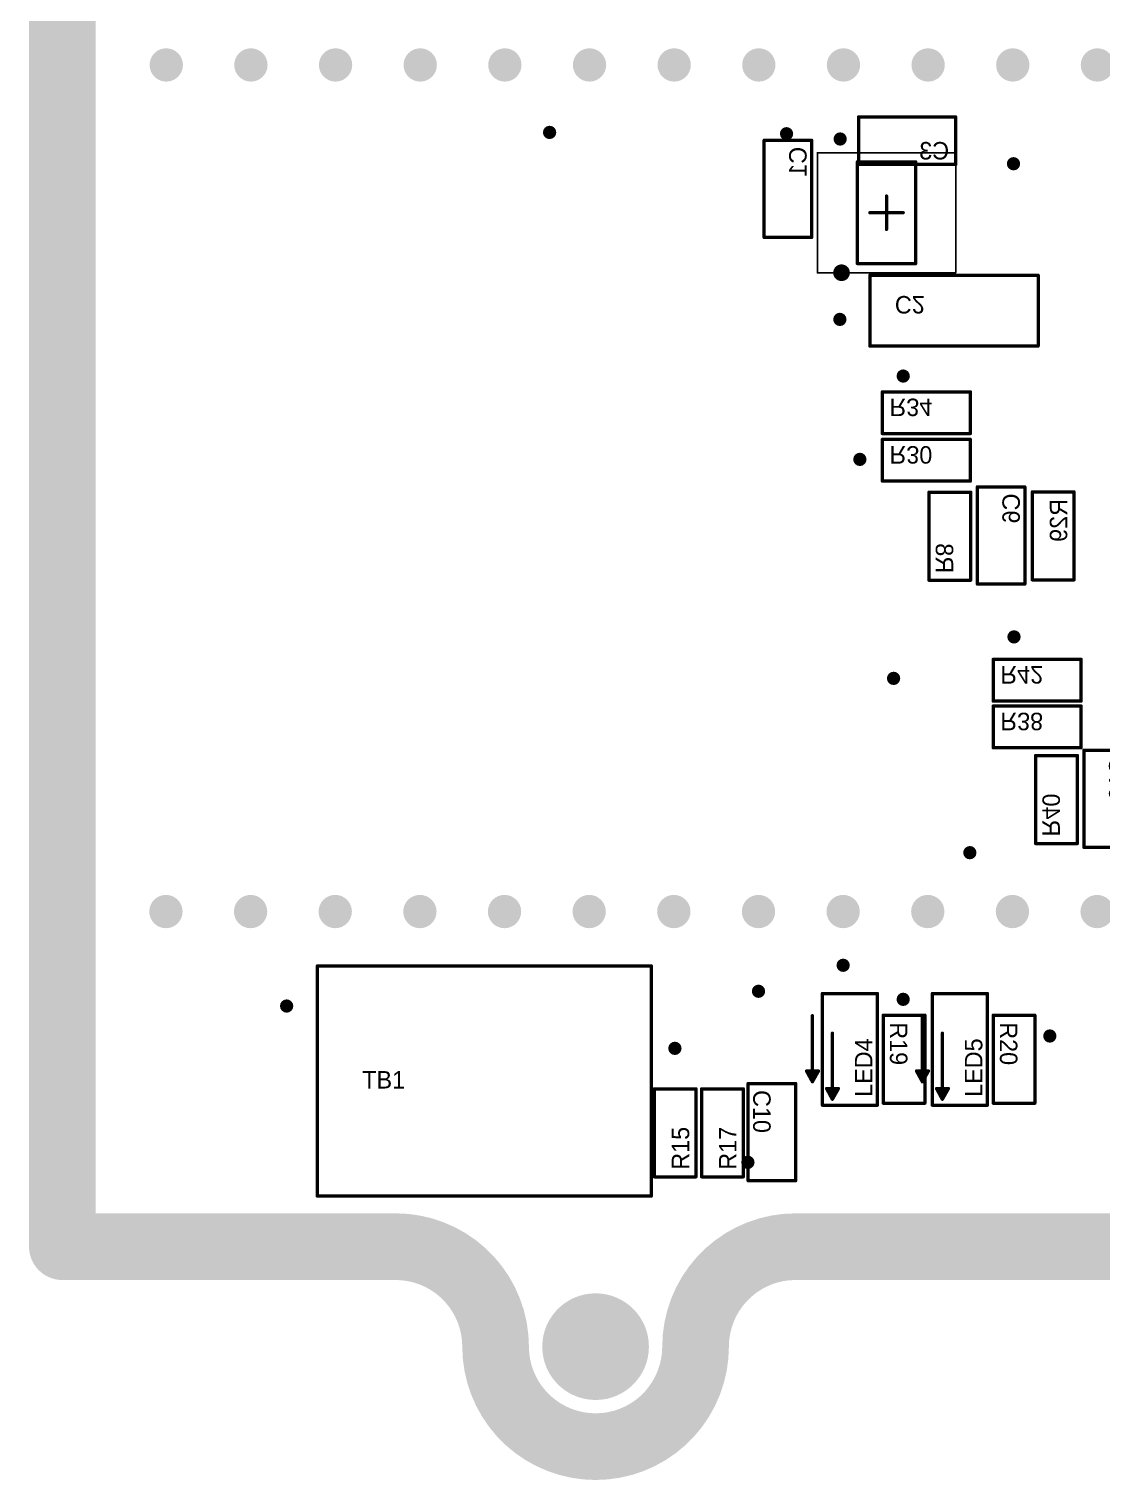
# Model space of a CAD drawing. Header units: millimetres. Extents: x -1 to 116, y -34 to 34.
# Drawn here: x -0.5 to 31.69, y -34.5 to 9.03 of the extents above; entities that cross this region are included whole.
import ezdxf

# ---------------------------------------------------------------- set-up
doc = ezdxf.new("R2010")
doc.units = ezdxf.units.MM
for name, color, linetype in [('KeepOutLayer', 6, 'Continuous'), ('Mechanical13', 56, 'Continuous'), ('Mechanical15', 56, 'Continuous'), ('PadHoleLayer', 156, 'Continuous'), ('ViaHoleLayer', 16, 'Continuous')]:
    doc.layers.add(name, color=color, linetype=linetype)

# ---------------------------------------------------------------- blocks, each defined once
blk = doc.blocks.new('ESP32_DEVKITC_18')
at = {"layer": 'PadHoleLayer'}
h = blk.add_hatch(color=156, dxfattribs=at)
edge = h.paths.add_edge_path()
edge.add_arc((-12.7, 22.875), 0.5, 0, 360)
h = blk.add_hatch(color=156, dxfattribs=at)
edge = h.paths.add_edge_path()
edge.add_arc((12.7, 22.865), 0.5, 0, 360)
h = blk.add_hatch(color=156, dxfattribs=at)
edge = h.paths.add_edge_path()
edge.add_arc((-12.7, 20.335), 0.5, 0, 360)
h = blk.add_hatch(color=156, dxfattribs=at)
edge = h.paths.add_edge_path()
edge.add_arc((12.7, 20.325), 0.5, 0, 360)
h = blk.add_hatch(color=156, dxfattribs=at)
edge = h.paths.add_edge_path()
edge.add_arc((-12.7, 17.795), 0.5, 0, 360)
h = blk.add_hatch(color=156, dxfattribs=at)
edge = h.paths.add_edge_path()
edge.add_arc((12.7, 17.785), 0.5, 0, 360)
h = blk.add_hatch(color=156, dxfattribs=at)
edge = h.paths.add_edge_path()
edge.add_arc((-12.7, 15.255), 0.5, 0, 360)
h = blk.add_hatch(color=156, dxfattribs=at)
edge = h.paths.add_edge_path()
edge.add_arc((12.7, 15.245), 0.5, 0, 360)
h = blk.add_hatch(color=156, dxfattribs=at)
edge = h.paths.add_edge_path()
edge.add_arc((-12.7, 12.715), 0.5, 0, 360)
h = blk.add_hatch(color=156, dxfattribs=at)
edge = h.paths.add_edge_path()
edge.add_arc((12.7, 12.705), 0.5, 0, 360)
h = blk.add_hatch(color=156, dxfattribs=at)
edge = h.paths.add_edge_path()
edge.add_arc((-12.7, 10.175), 0.5, 0, 360)
h = blk.add_hatch(color=156, dxfattribs=at)
edge = h.paths.add_edge_path()
edge.add_arc((12.7, 10.165), 0.5, 0, 360)
h = blk.add_hatch(color=156, dxfattribs=at)
edge = h.paths.add_edge_path()
edge.add_arc((-12.7, 7.635), 0.5, 0, 360)
h = blk.add_hatch(color=156, dxfattribs=at)
edge = h.paths.add_edge_path()
edge.add_arc((12.7, 7.625), 0.5, 0, 360)
h = blk.add_hatch(color=156, dxfattribs=at)
edge = h.paths.add_edge_path()
edge.add_arc((-12.7, 5.095), 0.5, 0, 360)
h = blk.add_hatch(color=156, dxfattribs=at)
edge = h.paths.add_edge_path()
edge.add_arc((12.7, 5.085), 0.5, 0, 360)
h = blk.add_hatch(color=156, dxfattribs=at)
edge = h.paths.add_edge_path()
edge.add_arc((-12.7, 2.555), 0.5, 0, 360)
h = blk.add_hatch(color=156, dxfattribs=at)
edge = h.paths.add_edge_path()
edge.add_arc((12.7, 2.545), 0.5, 0, 360)
h = blk.add_hatch(color=156, dxfattribs=at)
edge = h.paths.add_edge_path()
edge.add_arc((-12.7, 0.015), 0.5, 0, 360)
h = blk.add_hatch(color=156, dxfattribs=at)
edge = h.paths.add_edge_path()
edge.add_arc((12.7, 0.005), 0.5, 0, 360)
h = blk.add_hatch(color=156, dxfattribs=at)
edge = h.paths.add_edge_path()
edge.add_arc((-12.7, -2.525), 0.5, 0, 360)
h = blk.add_hatch(color=156, dxfattribs=at)
edge = h.paths.add_edge_path()
edge.add_arc((12.7, -2.535), 0.5, 0, 360)
h = blk.add_hatch(color=156, dxfattribs=at)
edge = h.paths.add_edge_path()
edge.add_arc((-12.7, -5.065), 0.5, 0, 360)
h = blk.add_hatch(color=156, dxfattribs=at)
edge = h.paths.add_edge_path()
edge.add_arc((12.7, -5.075), 0.5, 0, 360)
h = blk.add_hatch(color=156, dxfattribs=at)
edge = h.paths.add_edge_path()
edge.add_arc((-12.7, -7.605), 0.5, 0, 360)
h = blk.add_hatch(color=156, dxfattribs=at)
edge = h.paths.add_edge_path()
edge.add_arc((12.7, -7.615), 0.5, 0, 360)
h = blk.add_hatch(color=156, dxfattribs=at)
edge = h.paths.add_edge_path()
edge.add_arc((-12.7, -10.145), 0.5, 0, 360)
h = blk.add_hatch(color=156, dxfattribs=at)
edge = h.paths.add_edge_path()
edge.add_arc((12.7, -10.155), 0.5, 0, 360)
h = blk.add_hatch(color=156, dxfattribs=at)
edge = h.paths.add_edge_path()
edge.add_arc((-12.7, -12.685), 0.5, 0, 360)
h = blk.add_hatch(color=156, dxfattribs=at)
edge = h.paths.add_edge_path()
edge.add_arc((12.7, -12.695), 0.5, 0, 360)
h = blk.add_hatch(color=156, dxfattribs=at)
edge = h.paths.add_edge_path()
edge.add_arc((-12.7, -15.225), 0.5, 0, 360)
h = blk.add_hatch(color=156, dxfattribs=at)
edge = h.paths.add_edge_path()
edge.add_arc((12.7, -15.235), 0.5, 0, 360)
h = blk.add_hatch(color=156, dxfattribs=at)
edge = h.paths.add_edge_path()
edge.add_arc((-12.7, -17.765), 0.5, 0, 360)
h = blk.add_hatch(color=156, dxfattribs=at)
edge = h.paths.add_edge_path()
edge.add_arc((12.7, -17.775), 0.5, 0, 360)
h = blk.add_hatch(color=156, dxfattribs=at)
edge = h.paths.add_edge_path()
edge.add_arc((-12.7, -20.305), 0.5, 0, 360)
h = blk.add_hatch(color=156, dxfattribs=at)
edge = h.paths.add_edge_path()
edge.add_arc((12.7, -20.315), 0.5, 0, 360)
h = blk.add_hatch(color=156, dxfattribs=at)
edge = h.paths.add_edge_path()
edge.add_arc((-12.7, -22.845), 0.5, 0, 360)
h = blk.add_hatch(color=156, dxfattribs=at)
edge = h.paths.add_edge_path()
edge.add_arc((12.7, -22.855), 0.5, 0, 360)
blk = doc.blocks.new('SOT23_5_B_19')
at = {"layer": 'Mechanical13', "const_width": 0.1}
for points in [[(-0.875, -1.525), (-0.875, 1.525)], [(-0.875, 1.525), (0.875, 1.525)], [(0.875, -1.525), (0.875, 1.525)], [(-0.875, -1.525), (0.875, -1.525)]]:
    blk.add_lwpolyline(points, dxfattribs=at)
at = {"layer": 'Mechanical13'}
for points, const_width in [([(-0.9, 1.525, 1), (-0.85, 1.525, 1)], 0.05), ([(-0.9, 1.525, 1), (-0.85, 1.525, 1)], 0.05), ([(0.85, 1.525, 1), (0.9, 1.525, 1)], 0.05), ([(0.85, 1.525, 1), (0.9, 1.525, 1)], 0.05), ([(-1.225, -1.8, 1), (-1.475, -1.8, 1)], 0.25), ([(-1.538, -1.8, 1), (-1.413, -1.8, 1)], 0.125), ([(-1.287, -1.8, 1), (-1.162, -1.8, 1)], 0.125), ([(-0.9, -1.525, 1), (-0.85, -1.525, 1)], 0.05), ([(-0.9, -1.525, 1), (-0.85, -1.525, 1)], 0.05), ([(0.85, -1.525, 1), (0.9, -1.525, 1)], 0.05), ([(0.85, -1.525, 1), (0.9, -1.525, 1)], 0.05)]:
    blk.add_lwpolyline(points, format="xyb", close=True, dxfattribs=dict(at, const_width=const_width))
at = {"layer": 'Mechanical15'}
for points, const_width in [([(-2.075, -1.8), (-2.075, 1.8)], 0.05), ([(-2.075, 1.8), (2.075, 1.8)], 0.05), ([(2.075, -1.8), (2.075, 1.8)], 0.05), ([(0, -0.5), (0, 0.5)], 0.1), ([(-0.5, 0), (0.5, 0)], 0.1), ([(-2.075, -1.8), (2.075, -1.8)], 0.05)]:
    blk.add_lwpolyline(points, dxfattribs=dict(at, const_width=const_width))
for points, const_width in [([(-2.087, 1.8, 1), (-2.063, 1.8, 1)], 0.025), ([(-2.087, 1.8, 1), (-2.063, 1.8, 1)], 0.025), ([(2.063, 1.8, 1), (2.087, 1.8, 1)], 0.025), ([(2.063, 1.8, 1), (2.087, 1.8, 1)], 0.025), ([(-0.025, 0.5, 1), (0.025, 0.5, 1)], 0.05), ([(-0.525, 0, 1), (-0.475, 0, 1)], 0.05), ([(0.475, 0, 1), (0.525, 0, 1)], 0.05), ([(-0.025, -0.5, 1), (0.025, -0.5, 1)], 0.05), ([(-2.087, -1.8, 1), (-2.063, -1.8, 1)], 0.025), ([(-2.087, -1.8, 1), (-2.063, -1.8, 1)], 0.025), ([(2.063, -1.8, 1), (2.087, -1.8, 1)], 0.025), ([(2.063, -1.8, 1), (2.087, -1.8, 1)], 0.025)]:
    blk.add_lwpolyline(points, format="xyb", close=True, dxfattribs=dict(at, const_width=const_width))
blk = doc.blocks.new('___B__________23')
at = {"layer": 'Mechanical13', "const_width": 0.1}
for points in [[(-1.025, 1.2), (9, 1.2)], [(-1.025, 1.2), (-1.025, -5.7)], [(9, -5.7), (9, 1.2)], [(-1.025, -5.7), (9, -5.7)]]:
    blk.add_lwpolyline(points, dxfattribs=at)
at = {"layer": 'Mechanical13', "const_width": 0.05}
for points in [[(-1.05, 1.2, 1), (-1, 1.2, 1)], [(-1.05, 1.2, 1), (-1, 1.2, 1)], [(8.975, 1.2, 1), (9.025, 1.2, 1)], [(8.975, 1.2, 1), (9.025, 1.2, 1)], [(-1.05, -5.7, 1), (-1, -5.7, 1)], [(-1.05, -5.7, 1), (-1, -5.7, 1)], [(8.975, -5.7, 1), (9.025, -5.7, 1)], [(8.975, -5.7, 1), (9.025, -5.7, 1)]]:
    blk.add_lwpolyline(points, format="xyb", close=True, dxfattribs=at)
at = {"layer": 'Mechanical13'}
blk.add_text('TB1', height=0.524, rotation=360, dxfattribs=at).set_placement((0.325, -2.475))
blk = doc.blocks.new('0603_B_25')
at = {"layer": 'Mechanical13', "const_width": 0.1}
for points in [[(-1.425, -0.625), (-1.425, 0.625)], [(-1.425, 0.625), (1.215, 0.625)], [(1.215, -0.625), (1.215, 0.625)], [(-1.425, -0.625), (1.215, -0.625)]]:
    blk.add_lwpolyline(points, dxfattribs=at)
at = {"layer": 'Mechanical13', "const_width": 0.05}
for points in [[(-1.45, 0.625, 1), (-1.4, 0.625, 1)], [(-1.45, 0.625, 1), (-1.4, 0.625, 1)], [(1.19, 0.625, 1), (1.24, 0.625, 1)], [(1.19, 0.625, 1), (1.24, 0.625, 1)], [(-1.45, -0.625, 1), (-1.4, -0.625, 1)], [(-1.45, -0.625, 1), (-1.4, -0.625, 1)], [(1.19, -0.625, 1), (1.24, -0.625, 1)], [(1.19, -0.625, 1), (1.24, -0.625, 1)]]:
    blk.add_lwpolyline(points, format="xyb", close=True, dxfattribs=at)
at = {"layer": 'Mechanical13', "text_generation_flag": 2}
blk.add_text('R42', height=0.524, rotation=180, dxfattribs=at).set_placement((-1.212, 0.423))
blk = doc.blocks.new('0603_B_26')
at = {"layer": 'Mechanical13', "const_width": 0.1}
for points in [[(-1.425, 0.625), (-1.425, -0.625)], [(-1.425, 0.625), (1.215, 0.625)], [(1.215, 0.625), (1.215, -0.625)], [(-1.425, -0.625), (1.215, -0.625)]]:
    blk.add_lwpolyline(points, dxfattribs=at)
at = {"layer": 'Mechanical13', "const_width": 0.05}
for points in [[(-1.45, 0.625, 1), (-1.4, 0.625, 1)], [(-1.45, 0.625, 1), (-1.4, 0.625, 1)], [(1.19, 0.625, 1), (1.24, 0.625, 1)], [(1.19, 0.625, 1), (1.24, 0.625, 1)], [(-1.45, -0.625, 1), (-1.4, -0.625, 1)], [(-1.45, -0.625, 1), (-1.4, -0.625, 1)], [(1.19, -0.625, 1), (1.24, -0.625, 1)], [(1.19, -0.625, 1), (1.24, -0.625, 1)]]:
    blk.add_lwpolyline(points, format="xyb", close=True, dxfattribs=at)
at = {"layer": 'Mechanical13', "text_generation_flag": 2}
blk.add_text('R40', height=0.524, rotation=180, dxfattribs=at).set_placement((-1.212, 0.423))
blk = doc.blocks.new('0603_B_28')
at = {"layer": 'Mechanical13', "const_width": 0.1}
for points in [[(-1.425, -0.625), (-1.425, 0.625)], [(-1.425, 0.625), (1.215, 0.625)], [(1.215, -0.625), (1.215, 0.625)], [(-1.425, -0.625), (1.215, -0.625)]]:
    blk.add_lwpolyline(points, dxfattribs=at)
at = {"layer": 'Mechanical13', "const_width": 0.05}
for points in [[(-1.45, 0.625, 1), (-1.4, 0.625, 1)], [(-1.45, 0.625, 1), (-1.4, 0.625, 1)], [(1.19, 0.625, 1), (1.24, 0.625, 1)], [(1.19, 0.625, 1), (1.24, 0.625, 1)], [(-1.45, -0.625, 1), (-1.4, -0.625, 1)], [(-1.45, -0.625, 1), (-1.4, -0.625, 1)], [(1.19, -0.625, 1), (1.24, -0.625, 1)], [(1.19, -0.625, 1), (1.24, -0.625, 1)]]:
    blk.add_lwpolyline(points, format="xyb", close=True, dxfattribs=at)
at = {"layer": 'Mechanical13', "text_generation_flag": 2}
blk.add_text('R38', height=0.524, rotation=180, dxfattribs=at).set_placement((-1.212, 0.423))
blk = doc.blocks.new('0603_B_32')
at = {"layer": 'Mechanical13', "const_width": 0.1}
for points in [[(-1.425, -0.625), (-1.425, 0.625)], [(-1.425, 0.625), (1.215, 0.625)], [(1.215, -0.625), (1.215, 0.625)], [(-1.425, -0.625), (1.215, -0.625)]]:
    blk.add_lwpolyline(points, dxfattribs=at)
at = {"layer": 'Mechanical13', "const_width": 0.05}
for points in [[(-1.45, 0.625, 1), (-1.4, 0.625, 1)], [(-1.45, 0.625, 1), (-1.4, 0.625, 1)], [(1.19, 0.625, 1), (1.24, 0.625, 1)], [(1.19, 0.625, 1), (1.24, 0.625, 1)], [(-1.45, -0.625, 1), (-1.4, -0.625, 1)], [(-1.45, -0.625, 1), (-1.4, -0.625, 1)], [(1.19, -0.625, 1), (1.24, -0.625, 1)], [(1.19, -0.625, 1), (1.24, -0.625, 1)]]:
    blk.add_lwpolyline(points, format="xyb", close=True, dxfattribs=at)
at = {"layer": 'Mechanical13', "text_generation_flag": 2}
blk.add_text('R34', height=0.524, rotation=180, dxfattribs=at).set_placement((-1.212, 0.423))
blk = doc.blocks.new('0603_B_36')
at = {"layer": 'Mechanical13', "const_width": 0.1}
for points in [[(-1.425, -0.625), (-1.425, 0.625)], [(-1.425, 0.625), (1.215, 0.625)], [(1.215, -0.625), (1.215, 0.625)], [(-1.425, -0.625), (1.215, -0.625)]]:
    blk.add_lwpolyline(points, dxfattribs=at)
at = {"layer": 'Mechanical13', "const_width": 0.05}
for points in [[(-1.45, 0.625, 1), (-1.4, 0.625, 1)], [(-1.45, 0.625, 1), (-1.4, 0.625, 1)], [(1.19, 0.625, 1), (1.24, 0.625, 1)], [(1.19, 0.625, 1), (1.24, 0.625, 1)], [(-1.45, -0.625, 1), (-1.4, -0.625, 1)], [(-1.45, -0.625, 1), (-1.4, -0.625, 1)], [(1.19, -0.625, 1), (1.24, -0.625, 1)], [(1.19, -0.625, 1), (1.24, -0.625, 1)]]:
    blk.add_lwpolyline(points, format="xyb", close=True, dxfattribs=at)
at = {"layer": 'Mechanical13', "text_generation_flag": 2}
blk.add_text('R30', height=0.524, rotation=180, dxfattribs=at).set_placement((-1.212, 0.423))
blk = doc.blocks.new('0603_B_37')
at = {"layer": 'Mechanical13', "const_width": 0.1}
for points in [[(-1.425, -0.625), (-1.425, 0.625)], [(1.215, 0.625), (-1.425, 0.625)], [(1.215, -0.625), (1.215, 0.625)], [(1.215, -0.625), (-1.425, -0.625)]]:
    blk.add_lwpolyline(points, dxfattribs=at)
at = {"layer": 'Mechanical13', "const_width": 0.05}
for points in [[(-1.45, 0.625, 1), (-1.4, 0.625, 1)], [(-1.45, 0.625, 1), (-1.4, 0.625, 1)], [(1.19, 0.625, 1), (1.24, 0.625, 1)], [(1.19, 0.625, 1), (1.24, 0.625, 1)], [(-1.45, -0.625, 1), (-1.4, -0.625, 1)], [(-1.45, -0.625, 1), (-1.4, -0.625, 1)], [(1.19, -0.625, 1), (1.24, -0.625, 1)], [(1.19, -0.625, 1), (1.24, -0.625, 1)]]:
    blk.add_lwpolyline(points, format="xyb", close=True, dxfattribs=at)
at = {"layer": 'Mechanical13', "text_generation_flag": 2}
blk.add_text('R29', height=0.524, rotation=-180, dxfattribs=at).set_placement((-1.212, 0.423))
blk = doc.blocks.new('0603_45')
at = {"layer": 'Mechanical13', "const_width": 0.1}
for points in [[(1.215, 0.625), (-1.425, 0.625)], [(-1.425, -0.625), (-1.425, 0.625)], [(1.215, -0.625), (1.215, 0.625)], [(1.215, -0.625), (-1.425, -0.625)]]:
    blk.add_lwpolyline(points, dxfattribs=at)
at = {"layer": 'Mechanical13', "const_width": 0.05}
for points in [[(-1.45, 0.625, 1), (-1.4, 0.625, 1)], [(-1.45, 0.625, 1), (-1.4, 0.625, 1)], [(1.19, 0.625, 1), (1.24, 0.625, 1)], [(1.19, 0.625, 1), (1.24, 0.625, 1)], [(-1.45, -0.625, 1), (-1.4, -0.625, 1)], [(-1.45, -0.625, 1), (-1.4, -0.625, 1)], [(1.19, -0.625, 1), (1.24, -0.625, 1)], [(1.19, -0.625, 1), (1.24, -0.625, 1)]]:
    blk.add_lwpolyline(points, format="xyb", close=True, dxfattribs=at)
at = {"layer": 'Mechanical13'}
blk.add_text('R20', height=0.524, dxfattribs=at).set_placement((-1.212, -0.423))
blk = doc.blocks.new('0603_46')
at = {"layer": 'Mechanical13', "const_width": 0.1}
for points in [[(1.215, 0.625), (-1.425, 0.625)], [(-1.425, -0.625), (-1.425, 0.625)], [(1.215, -0.625), (1.215, 0.625)], [(1.215, -0.625), (-1.425, -0.625)]]:
    blk.add_lwpolyline(points, dxfattribs=at)
at = {"layer": 'Mechanical13', "const_width": 0.05}
for points in [[(-1.45, 0.625, 1), (-1.4, 0.625, 1)], [(-1.45, 0.625, 1), (-1.4, 0.625, 1)], [(1.19, 0.625, 1), (1.24, 0.625, 1)], [(1.19, 0.625, 1), (1.24, 0.625, 1)], [(-1.45, -0.625, 1), (-1.4, -0.625, 1)], [(-1.45, -0.625, 1), (-1.4, -0.625, 1)], [(1.19, -0.625, 1), (1.24, -0.625, 1)], [(1.19, -0.625, 1), (1.24, -0.625, 1)]]:
    blk.add_lwpolyline(points, format="xyb", close=True, dxfattribs=at)
at = {"layer": 'Mechanical13'}
blk.add_text('R19', height=0.524, dxfattribs=at).set_placement((-1.212, -0.423))
blk = doc.blocks.new('0603_47')
at = {"layer": 'Mechanical13', "const_width": 0.1}
for points in [[(-1.425, 0.625), (1.215, 0.625)], [(-1.425, 0.625), (-1.425, -0.625)], [(1.215, 0.625), (1.215, -0.625)], [(-1.425, -0.625), (1.215, -0.625)]]:
    blk.add_lwpolyline(points, dxfattribs=at)
at = {"layer": 'Mechanical13', "const_width": 0.05}
for points in [[(-1.45, 0.625, 1), (-1.4, 0.625, 1)], [(-1.45, 0.625, 1), (-1.4, 0.625, 1)], [(1.19, 0.625, 1), (1.24, 0.625, 1)], [(1.19, 0.625, 1), (1.24, 0.625, 1)], [(-1.45, -0.625, 1), (-1.4, -0.625, 1)], [(-1.45, -0.625, 1), (-1.4, -0.625, 1)], [(1.19, -0.625, 1), (1.24, -0.625, 1)], [(1.19, -0.625, 1), (1.24, -0.625, 1)]]:
    blk.add_lwpolyline(points, format="xyb", close=True, dxfattribs=at)
at = {"layer": 'Mechanical13'}
blk.add_text('R17', height=0.524, dxfattribs=at).set_placement((-1.212, -0.423))
blk = doc.blocks.new('0603_48')
at = {"layer": 'Mechanical13', "const_width": 0.1}
for points in [[(-1.425, 0.625), (1.215, 0.625)], [(-1.425, 0.625), (-1.425, -0.625)], [(1.215, 0.625), (1.215, -0.625)], [(-1.425, -0.625), (1.215, -0.625)]]:
    blk.add_lwpolyline(points, dxfattribs=at)
at = {"layer": 'Mechanical13', "const_width": 0.05}
for points in [[(-1.45, 0.625, 1), (-1.4, 0.625, 1)], [(-1.45, 0.625, 1), (-1.4, 0.625, 1)], [(1.19, 0.625, 1), (1.24, 0.625, 1)], [(1.19, 0.625, 1), (1.24, 0.625, 1)], [(-1.45, -0.625, 1), (-1.4, -0.625, 1)], [(-1.45, -0.625, 1), (-1.4, -0.625, 1)], [(1.19, -0.625, 1), (1.24, -0.625, 1)], [(1.19, -0.625, 1), (1.24, -0.625, 1)]]:
    blk.add_lwpolyline(points, format="xyb", close=True, dxfattribs=at)
at = {"layer": 'Mechanical13'}
blk.add_text('R15', height=0.524, dxfattribs=at).set_placement((-1.212, -0.423))
blk = doc.blocks.new('0603_B_55')
at = {"layer": 'Mechanical13', "const_width": 0.1}
for points in [[(-1.425, 0.625), (-1.425, -0.625)], [(-1.425, 0.625), (1.215, 0.625)], [(1.215, 0.625), (1.215, -0.625)], [(-1.425, -0.625), (1.215, -0.625)]]:
    blk.add_lwpolyline(points, dxfattribs=at)
at = {"layer": 'Mechanical13', "const_width": 0.05}
for points in [[(-1.45, 0.625, 1), (-1.4, 0.625, 1)], [(-1.45, 0.625, 1), (-1.4, 0.625, 1)], [(1.19, 0.625, 1), (1.24, 0.625, 1)], [(1.19, 0.625, 1), (1.24, 0.625, 1)], [(-1.45, -0.625, 1), (-1.4, -0.625, 1)], [(-1.45, -0.625, 1), (-1.4, -0.625, 1)], [(1.19, -0.625, 1), (1.24, -0.625, 1)], [(1.19, -0.625, 1), (1.24, -0.625, 1)]]:
    blk.add_lwpolyline(points, format="xyb", close=True, dxfattribs=at)
at = {"layer": 'Mechanical13', "text_generation_flag": 2}
blk.add_text('R8', height=0.524, rotation=180, dxfattribs=at).set_placement((-1.212, 0.423))
blk = doc.blocks.new('0805_____73')
at = {"layer": 'Mechanical13', "const_width": 0.1}
for points in [[(-0.65, 1.325), (-0.972, 1.15)], [(-0.65, 1.325), (-0.757, 1.15)], [(-0.65, 1.325), (-0.65, 0.968)], [(-1.675, 0.85), (1.675, 0.85)], [(-1.675, 0.85), (-1.675, -0.8)], [(-0.972, 1.15), (1.01, 1.15)], [(-0.972, 1.15), (-0.65, 0.968)], [(-0.757, 1.15), (-0.65, 0.968)], [(1.675, 0.85), (1.675, -0.8)], [(-1.175, 0.725), (-1.498, 0.55)], [(-1.498, 0.55), (-1.175, 0.367)], [(-1.498, 0.55), (0.485, 0.55)], [(-1.175, 0.725), (-1.282, 0.55)], [(-1.282, 0.55), (-1.175, 0.367)], [(-1.175, 0.725), (-1.175, 0.367)], [(-1.675, -0.8), (1.675, -0.8)]]:
    blk.add_lwpolyline(points, dxfattribs=at)
at = {"layer": 'Mechanical13', "const_width": 0.05}
for points in [[(-0.675, 1.325, 1), (-0.625, 1.325, 1)], [(-0.675, 1.325, 1), (-0.625, 1.325, 1)], [(-0.675, 1.325, 1), (-0.625, 1.325, 1)], [(-1.7, 0.85, 1), (-1.65, 0.85, 1)], [(-1.7, 0.85, 1), (-1.65, 0.85, 1)], [(-0.997, 1.15, 1), (-0.948, 1.15, 1)], [(-0.997, 1.15, 1), (-0.948, 1.15, 1)], [(-0.997, 1.15, 1), (-0.948, 1.15, 1)], [(-0.782, 1.15, 1), (-0.733, 1.15, 1)], [(-0.782, 1.15, 1), (-0.733, 1.15, 1)], [(-0.675, 0.968, 1), (-0.625, 0.968, 1)], [(-0.675, 0.968, 1), (-0.625, 0.968, 1)], [(-0.675, 0.968, 1), (-0.625, 0.968, 1)], [(0.985, 1.15, 1), (1.035, 1.15, 1)], [(1.65, 0.85, 1), (1.7, 0.85, 1)], [(1.65, 0.85, 1), (1.7, 0.85, 1)], [(-1.522, 0.55, 1), (-1.473, 0.55, 1)], [(-1.522, 0.55, 1), (-1.473, 0.55, 1)], [(-1.522, 0.55, 1), (-1.473, 0.55, 1)], [(-1.307, 0.55, 1), (-1.258, 0.55, 1)], [(-1.307, 0.55, 1), (-1.258, 0.55, 1)], [(-1.2, 0.725, 1), (-1.15, 0.725, 1)], [(-1.2, 0.725, 1), (-1.15, 0.725, 1)], [(-1.2, 0.725, 1), (-1.15, 0.725, 1)], [(0.46, 0.55, 1), (0.51, 0.55, 1)], [(-1.2, 0.367, 1), (-1.15, 0.367, 1)], [(-1.2, 0.367, 1), (-1.15, 0.367, 1)], [(-1.2, 0.367, 1), (-1.15, 0.367, 1)], [(-1.7, -0.8, 1), (-1.65, -0.8, 1)], [(-1.7, -0.8, 1), (-1.65, -0.8, 1)], [(1.65, -0.8, 1), (1.7, -0.8, 1)], [(1.65, -0.8, 1), (1.7, -0.8, 1)]]:
    blk.add_lwpolyline(points, format="xyb", close=True, dxfattribs=at)
at = {"layer": 'Mechanical13'}
blk.add_text('LED5', height=0.524, dxfattribs=at).set_placement((-1.425, -0.65))
blk = doc.blocks.new('0805_____74')
at = {"layer": 'Mechanical13', "const_width": 0.1}
for points in [[(-0.65, 1.325), (-0.972, 1.15)], [(-0.65, 1.325), (-0.757, 1.15)], [(-0.65, 1.325), (-0.65, 0.968)], [(-1.675, 0.85), (1.675, 0.85)], [(-1.675, 0.85), (-1.675, -0.8)], [(-0.972, 1.15), (1.01, 1.15)], [(-0.972, 1.15), (-0.65, 0.968)], [(-0.757, 1.15), (-0.65, 0.968)], [(1.675, 0.85), (1.675, -0.8)], [(-1.175, 0.725), (-1.498, 0.55)], [(-1.498, 0.55), (-1.175, 0.367)], [(-1.498, 0.55), (0.485, 0.55)], [(-1.175, 0.725), (-1.282, 0.55)], [(-1.282, 0.55), (-1.175, 0.367)], [(-1.175, 0.725), (-1.175, 0.367)], [(-1.675, -0.8), (1.675, -0.8)]]:
    blk.add_lwpolyline(points, dxfattribs=at)
at = {"layer": 'Mechanical13', "const_width": 0.05}
for points in [[(-0.675, 1.325, 1), (-0.625, 1.325, 1)], [(-0.675, 1.325, 1), (-0.625, 1.325, 1)], [(-0.675, 1.325, 1), (-0.625, 1.325, 1)], [(-1.7, 0.85, 1), (-1.65, 0.85, 1)], [(-1.7, 0.85, 1), (-1.65, 0.85, 1)], [(-0.997, 1.15, 1), (-0.948, 1.15, 1)], [(-0.997, 1.15, 1), (-0.948, 1.15, 1)], [(-0.997, 1.15, 1), (-0.948, 1.15, 1)], [(-0.782, 1.15, 1), (-0.733, 1.15, 1)], [(-0.782, 1.15, 1), (-0.733, 1.15, 1)], [(-0.675, 0.968, 1), (-0.625, 0.968, 1)], [(-0.675, 0.968, 1), (-0.625, 0.968, 1)], [(-0.675, 0.968, 1), (-0.625, 0.968, 1)], [(0.985, 1.15, 1), (1.035, 1.15, 1)], [(1.65, 0.85, 1), (1.7, 0.85, 1)], [(1.65, 0.85, 1), (1.7, 0.85, 1)], [(-1.522, 0.55, 1), (-1.473, 0.55, 1)], [(-1.522, 0.55, 1), (-1.473, 0.55, 1)], [(-1.522, 0.55, 1), (-1.473, 0.55, 1)], [(-1.307, 0.55, 1), (-1.258, 0.55, 1)], [(-1.307, 0.55, 1), (-1.258, 0.55, 1)], [(-1.2, 0.725, 1), (-1.15, 0.725, 1)], [(-1.2, 0.725, 1), (-1.15, 0.725, 1)], [(-1.2, 0.725, 1), (-1.15, 0.725, 1)], [(0.46, 0.55, 1), (0.51, 0.55, 1)], [(-1.2, 0.367, 1), (-1.15, 0.367, 1)], [(-1.2, 0.367, 1), (-1.15, 0.367, 1)], [(-1.2, 0.367, 1), (-1.15, 0.367, 1)], [(-1.7, -0.8, 1), (-1.65, -0.8, 1)], [(-1.7, -0.8, 1), (-1.65, -0.8, 1)], [(1.65, -0.8, 1), (1.7, -0.8, 1)], [(1.65, -0.8, 1), (1.7, -0.8, 1)]]:
    blk.add_lwpolyline(points, format="xyb", close=True, dxfattribs=at)
at = {"layer": 'Mechanical13'}
blk.add_text('LED4', height=0.524, dxfattribs=at).set_placement((-1.425, -0.65))
blk = doc.blocks.new('0603_____B_84')
at = {"layer": 'Mechanical13', "const_width": 0.1}
for points in [[(-1.475, 0.394), (-1.475, 0.75)], [(1.44, 0.75), (-1.475, 0.75)], [(-1.475, -0.319), (-1.475, 0.394)], [(1.44, -0.675), (1.44, 0.75)], [(-1.475, -0.675), (-1.475, -0.319)], [(1.44, -0.675), (-1.475, -0.675)]]:
    blk.add_lwpolyline(points, dxfattribs=at)
at = {"layer": 'Mechanical13', "const_width": 0.05}
for points in [[(-1.5, 0.75, 1), (-1.45, 0.75, 1)], [(-1.5, 0.75, 1), (-1.45, 0.75, 1)], [(-1.5, 0.394, 1), (-1.45, 0.394, 1)], [(-1.5, 0.394, 1), (-1.45, 0.394, 1)], [(1.415, 0.75, 1), (1.465, 0.75, 1)], [(1.415, 0.75, 1), (1.465, 0.75, 1)], [(-1.5, -0.319, 1), (-1.45, -0.319, 1)], [(-1.5, -0.319, 1), (-1.45, -0.319, 1)], [(-1.5, -0.675, 1), (-1.45, -0.675, 1)], [(-1.5, -0.675, 1), (-1.45, -0.675, 1)], [(1.415, -0.675, 1), (1.465, -0.675, 1)], [(1.415, -0.675, 1), (1.465, -0.675, 1)]]:
    blk.add_lwpolyline(points, format="xyb", close=True, dxfattribs=at)
at = {"layer": 'Mechanical13', "text_generation_flag": 2}
blk.add_text('C16', height=0.524, rotation=-180, dxfattribs=at).set_placement((-1.278, 0.6))
blk = doc.blocks.new('0603_____89')
at = {"layer": 'Mechanical13', "const_width": 0.1}
for points in [[(-1.475, 0.675), (1.44, 0.675)], [(-1.475, 0.319), (-1.475, 0.675)], [(1.44, -0.75), (1.44, 0.675)], [(-1.475, -0.394), (-1.475, 0.319)], [(-1.475, -0.75), (-1.475, -0.394)], [(-1.475, -0.75), (1.44, -0.75)]]:
    blk.add_lwpolyline(points, dxfattribs=at)
at = {"layer": 'Mechanical13', "const_width": 0.05}
for points in [[(-1.5, 0.675, 1), (-1.45, 0.675, 1)], [(-1.5, 0.675, 1), (-1.45, 0.675, 1)], [(1.415, 0.675, 1), (1.465, 0.675, 1)], [(1.415, 0.675, 1), (1.465, 0.675, 1)], [(-1.5, 0.319, 1), (-1.45, 0.319, 1)], [(-1.5, 0.319, 1), (-1.45, 0.319, 1)], [(-1.5, -0.394, 1), (-1.45, -0.394, 1)], [(-1.5, -0.394, 1), (-1.45, -0.394, 1)], [(-1.5, -0.75, 1), (-1.45, -0.75, 1)], [(-1.5, -0.75, 1), (-1.45, -0.75, 1)], [(1.415, -0.75, 1), (1.465, -0.75, 1)], [(1.415, -0.75, 1), (1.465, -0.75, 1)]]:
    blk.add_lwpolyline(points, format="xyb", close=True, dxfattribs=at)
at = {"layer": 'Mechanical13'}
blk.add_text('C10', height=0.524, dxfattribs=at).set_placement((-1.278, -0.6))
blk = doc.blocks.new('0603_____B_93')
at = {"layer": 'Mechanical13', "const_width": 0.1}
for points in [[(-1.475, 0.394), (-1.475, 0.75)], [(1.44, 0.75), (-1.475, 0.75)], [(-1.475, -0.319), (-1.475, 0.394)], [(1.44, -0.675), (1.44, 0.75)], [(-1.475, -0.675), (-1.475, -0.319)], [(1.44, -0.675), (-1.475, -0.675)]]:
    blk.add_lwpolyline(points, dxfattribs=at)
at = {"layer": 'Mechanical13', "const_width": 0.05}
for points in [[(-1.5, 0.75, 1), (-1.45, 0.75, 1)], [(-1.5, 0.75, 1), (-1.45, 0.75, 1)], [(-1.5, 0.394, 1), (-1.45, 0.394, 1)], [(-1.5, 0.394, 1), (-1.45, 0.394, 1)], [(1.415, 0.75, 1), (1.465, 0.75, 1)], [(1.415, 0.75, 1), (1.465, 0.75, 1)], [(-1.5, -0.319, 1), (-1.45, -0.319, 1)], [(-1.5, -0.319, 1), (-1.45, -0.319, 1)], [(-1.5, -0.675, 1), (-1.45, -0.675, 1)], [(-1.5, -0.675, 1), (-1.45, -0.675, 1)], [(1.415, -0.675, 1), (1.465, -0.675, 1)], [(1.415, -0.675, 1), (1.465, -0.675, 1)]]:
    blk.add_lwpolyline(points, format="xyb", close=True, dxfattribs=at)
at = {"layer": 'Mechanical13', "text_generation_flag": 2}
blk.add_text('C6', height=0.524, rotation=-180, dxfattribs=at).set_placement((-1.278, 0.6))
blk = doc.blocks.new('0603_____B_96')
at = {"layer": 'Mechanical13', "const_width": 0.1}
for points in [[(-1.475, 0.75), (-1.475, 0.394)], [(1.44, 0.75), (-1.475, 0.75)], [(-1.475, 0.394), (-1.475, -0.319)], [(1.44, 0.75), (1.44, -0.675)], [(-1.475, -0.675), (-1.475, -0.319)], [(1.44, -0.675), (-1.475, -0.675)]]:
    blk.add_lwpolyline(points, dxfattribs=at)
at = {"layer": 'Mechanical13', "const_width": 0.05}
for points in [[(-1.5, 0.75, 1), (-1.45, 0.75, 1)], [(-1.5, 0.75, 1), (-1.45, 0.75, 1)], [(-1.5, 0.394, 1), (-1.45, 0.394, 1)], [(-1.5, 0.394, 1), (-1.45, 0.394, 1)], [(1.415, 0.75, 1), (1.465, 0.75, 1)], [(1.415, 0.75, 1), (1.465, 0.75, 1)], [(-1.5, -0.319, 1), (-1.45, -0.319, 1)], [(-1.5, -0.319, 1), (-1.45, -0.319, 1)], [(-1.5, -0.675, 1), (-1.45, -0.675, 1)], [(-1.5, -0.675, 1), (-1.45, -0.675, 1)], [(1.415, -0.675, 1), (1.465, -0.675, 1)], [(1.415, -0.675, 1), (1.465, -0.675, 1)]]:
    blk.add_lwpolyline(points, format="xyb", close=True, dxfattribs=at)
at = {"layer": 'Mechanical13', "text_generation_flag": 2}
blk.add_text('C3', height=0.524, rotation=180, dxfattribs=at).set_placement((-1.278, 0.6))
blk = doc.blocks.new('1206____________B_97')
at = {"layer": 'Mechanical13', "const_width": 0.1}
for points in [[(-4.675, -1.125), (-4.675, 1)], [(-4.675, 1), (0.375, 1)], [(0.375, -1.125), (0.375, 1)], [(-4.675, -1.125), (0.375, -1.125)]]:
    blk.add_lwpolyline(points, dxfattribs=at)
at = {"layer": 'Mechanical13', "const_width": 0.05}
for points in [[(-4.7, 1, 1), (-4.65, 1, 1)], [(-4.7, 1, 1), (-4.65, 1, 1)], [(0.35, 1, 1), (0.4, 1, 1)], [(0.35, 1, 1), (0.4, 1, 1)], [(-4.7, -1.125, 1), (-4.65, -1.125, 1)], [(-4.7, -1.125, 1), (-4.65, -1.125, 1)], [(0.35, -1.125, 1), (0.4, -1.125, 1)], [(0.35, -1.125, 1), (0.4, -1.125, 1)]]:
    blk.add_lwpolyline(points, format="xyb", close=True, dxfattribs=at)
at = {"layer": 'Mechanical13', "text_generation_flag": 2}
blk.add_text('C2', height=0.524, rotation=180, dxfattribs=at).set_placement((-3.925, 0.375))
blk = doc.blocks.new('0603_____B_98')
at = {"layer": 'Mechanical13', "const_width": 0.1}
for points in [[(-1.475, 0.394), (-1.475, 0.75)], [(-1.475, 0.75), (1.44, 0.75)], [(-1.475, -0.319), (-1.475, 0.394)], [(1.44, -0.675), (1.44, 0.75)], [(-1.475, -0.675), (-1.475, -0.319)], [(1.44, -0.675), (-1.475, -0.675)]]:
    blk.add_lwpolyline(points, dxfattribs=at)
at = {"layer": 'Mechanical13', "const_width": 0.05}
for points in [[(-1.5, 0.75, 1), (-1.45, 0.75, 1)], [(-1.5, 0.75, 1), (-1.45, 0.75, 1)], [(-1.5, 0.394, 1), (-1.45, 0.394, 1)], [(-1.5, 0.394, 1), (-1.45, 0.394, 1)], [(1.415, 0.75, 1), (1.465, 0.75, 1)], [(1.415, 0.75, 1), (1.465, 0.75, 1)], [(-1.5, -0.319, 1), (-1.45, -0.319, 1)], [(-1.5, -0.319, 1), (-1.45, -0.319, 1)], [(-1.5, -0.675, 1), (-1.45, -0.675, 1)], [(-1.5, -0.675, 1), (-1.45, -0.675, 1)], [(1.415, -0.675, 1), (1.465, -0.675, 1)], [(1.415, -0.675, 1), (1.465, -0.675, 1)]]:
    blk.add_lwpolyline(points, format="xyb", close=True, dxfattribs=at)
at = {"layer": 'Mechanical13', "text_generation_flag": 2}
blk.add_text('C1', height=0.524, rotation=-180, dxfattribs=at).set_placement((-1.278, 0.6))

msp = doc.modelspace()

# ---------------------------------------------------------------- hatches: boundary and pattern name
at = {"layer": 'PadHoleLayer'}
h = msp.add_hatch(color=156, dxfattribs=at)
edge = h.paths.add_edge_path()
edge.add_arc((16.5, -30.5), 1.6, 0, 360)
at = {"layer": 'ViaHoleLayer'}
h = msp.add_hatch(color=16, dxfattribs=at)
edge = h.paths.add_edge_path()
edge.add_arc((15.12, 5.93), 0.2, 0, 360)
h = msp.add_hatch(color=16, dxfattribs=at)
edge = h.paths.add_edge_path()
edge.add_arc((22.23, 5.89), 0.2, 0, 360)
h = msp.add_hatch(color=16, dxfattribs=at)
edge = h.paths.add_edge_path()
edge.add_arc((23.839, 5.732), 0.2, 0, 360)
h = msp.add_hatch(color=16, dxfattribs=at)
edge = h.paths.add_edge_path()
edge.add_arc((29.04, 4.99), 0.2, 0, 360)
h = msp.add_hatch(color=16, dxfattribs=at)
edge = h.paths.add_edge_path()
edge.add_arc((23.83, 0.32), 0.2, 0, 360)
h = msp.add_hatch(color=16, dxfattribs=at)
edge = h.paths.add_edge_path()
edge.add_arc((25.73, -1.38), 0.2, 0, 360)
h = msp.add_hatch(color=16, dxfattribs=at)
edge = h.paths.add_edge_path()
edge.add_arc((24.43, -3.88), 0.2, 0, 360)
h = msp.add_hatch(color=16, dxfattribs=at)
edge = h.paths.add_edge_path()
edge.add_arc((29.055, -9.205), 0.2, 0, 360)
h = msp.add_hatch(color=16, dxfattribs=at)
edge = h.paths.add_edge_path()
edge.add_arc((25.441, -10.45), 0.2, 0, 360)
h = msp.add_hatch(color=16, dxfattribs=at)
edge = h.paths.add_edge_path()
edge.add_arc((27.73, -15.68), 0.2, 0, 360)
h = msp.add_hatch(color=16, dxfattribs=at)
edge = h.paths.add_edge_path()
edge.add_arc((23.928, -19.058), 0.2, 0, 360)
h = msp.add_hatch(color=16, dxfattribs=at)
edge = h.paths.add_edge_path()
edge.add_arc((21.388, -19.838), 0.2, 0, 360)
h = msp.add_hatch(color=16, dxfattribs=at)
edge = h.paths.add_edge_path()
edge.add_arc((25.73, -20.08), 0.2, 0, 360)
h = msp.add_hatch(color=16, dxfattribs=at)
edge = h.paths.add_edge_path()
edge.add_arc((7.23, -20.28), 0.2, 0, 360)
h = msp.add_hatch(color=16, dxfattribs=at)
edge = h.paths.add_edge_path()
edge.add_arc((30.13, -21.18), 0.2, 0, 360)
h = msp.add_hatch(color=16, dxfattribs=at)
edge = h.paths.add_edge_path()
edge.add_arc((18.88, -21.55), 0.2, 0, 360)
h = msp.add_hatch(color=16, dxfattribs=at)
edge = h.paths.add_edge_path()
edge.add_arc((21.07, -24.97), 0.2, 0, 360)

# ---------------------------------------------------------------- linework, layer by layer
at = {"layer": 'KeepOutLayer', "const_width": 2}
for points in [[(0.5, -27.5), (0.5, 25.33)], [(0.5, -27.5), (10.5, -27.5)], [(22.5, -27.5), (114.5, -27.5)]]:
    msp.add_lwpolyline(points, dxfattribs=at)
at = {"layer": 'KeepOutLayer', "const_width": 1}
for points in [[(0, -27.5, 1), (1, -27.5, 1)], [(0, -27.5, 1), (1, -27.5, 1)], [(10, -27.5, 1), (11, -27.5, 1)], [(10, -27.5, 1), (11, -27.5, 1)], [(22, -27.5, 1), (23, -27.5, 1)], [(22, -27.5, 1), (23, -27.5, 1)], [(13, -30.5, 1), (14, -30.5, 1)], [(13, -30.5, 1), (14, -30.5, 1)], [(19, -30.5, 1), (20, -30.5, 1)], [(19, -30.5, 1), (20, -30.5, 1)], [(16, -33.5, 1), (17, -33.5, 1)], [(16, -33.5, 1), (17, -33.5, 1)]]:
    msp.add_lwpolyline(points, format="xyb", close=True, dxfattribs=at)
at = {"layer": 'KeepOutLayer', "const_width": 2}
for points in [[(10.5, -27.5, -0.414214), (13.5, -30.5)], [(19.5, -30.5, -0.414214), (22.5, -27.5)], [(16.5, -33.5, -0.414214), (13.5, -30.5)], [(19.5, -30.5, -0.414214), (16.5, -33.5)]]:
    msp.add_lwpolyline(points, format="xyb", dxfattribs=at)

# ---------------------------------------------------------------- block references
for name, p, rotation in [('ESP32_DEVKITC_18', (26.483, -4.746), 90), ('0603_____B_96', (25.83, 5.718), 180), ('0603_____B_98', (22.232, 4.22), 270), ('0603_____B_93', (28.63, -6.18), 270), ('0603_B_55', (27.13, -6.08), 90), ('0603_B_37', (30.23, -6.28), 270), ('0603_____B_84', (31.83, -14.08), 270), ('0603_B_26', (30.33, -13.98), 90), ('0805_____74', (24.155, -21.58), 90), ('0805_____73', (27.455, -21.58), 90), ('0603_46', (25.755, -21.98), 270), ('0603_45', (29.055, -21.98), 270), ('0603_____89', (21.828, -24.08), 270), ('0603_48', (18.886, -23.98), 90), ('0603_47', (20.305, -23.98), 90)]:
    msp.add_blockref(name, p, dxfattribs=dict(rotation=rotation))
for name, p in [('SOT23_5_B_19', (25.23, 3.52)), ('1206____________B_97', (29.405, 0.647)), ('0603_B_32', (26.53, -2.48)), ('0603_B_36', (26.53, -3.905)), ('0603_B_25', (29.855, -10.505)), ('0603_B_28', (29.855, -11.905)), ('___B__________23', (9.174, -20.28))]:
    msp.add_blockref(name, p)

doc.saveas('drawing.dxf')
